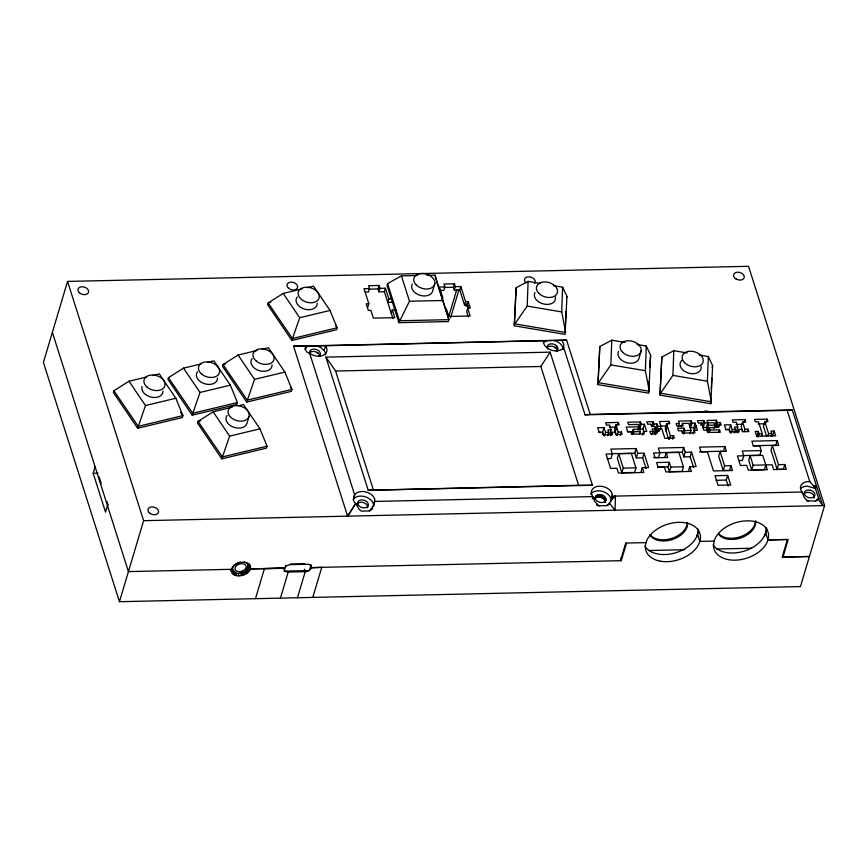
<?xml version="1.0" encoding="UTF-8"?>
<svg xmlns="http://www.w3.org/2000/svg" width="868" height="868" viewBox="0 0 868 868"><rect width="100%" height="100%" fill="white"/><g stroke="black" fill="none" stroke-linecap="round" stroke-linejoin="round"><path stroke-width="1.3" d="M373.479 506.521L373.5 504.536A10.817 7.454 16.6 0 0 364.462 496.561A10.817 7.454 16.6 0 0 353.243 499.447L354.621 494.814L309.637 353.167L306.827 351.985L305.72 350.271L305.872 346.213L566.598 340.137L590.207 414.394L792.289 409.913L822.712 505.61L818.047 498.937L815.573 501.075L806.339 500.727M595.6 496.355L594.905 498.666A5.49 3.787 16.6 0 1 601.209 497.375A5.49 3.787 16.6 0 1 605.17 502.203L605.875 498.948C604.996 494.228 595.47 492.59 595.209 498.275C596.088 502.995 605.625 504.634 605.875 498.948M808.141 501.237L804.365 497.744L802.054 491.993L612.385 496.16L612.005 497.744L615.423 496.095L615.076 510.221L609.466 503.169C613.22 498.916 613.709 491.765 608.153 488.76A10.817 7.454 16.6 0 0 595.274 487.056A10.817 7.454 16.6 0 0 592.247 495.617L594.927 501.769L598.974 505.87L607.199 505.534A10.817 7.454 16.6 0 0 609.097 504.384M540.048 283.402L528.102 281.373L516.135 287.72L514.29 325.793L565.09 334.386L566.934 296.314L562.616 287.221L553.317 285.648M625.047 342.437L611.777 340.191L599.81 346.527L597.965 384.6L648.765 393.204L650.609 355.131L646.291 346.039L636.993 344.466M687.076 352.94L673.807 350.694L661.839 357.03L659.995 395.103L710.794 403.707L712.639 365.634L708.321 356.542L699.033 354.969M514.29 325.793L516.135 287.72M562.616 287.221L561.715 311.916L565.654 332.477L514.865 323.873L527.202 306.068L528.102 281.373M565.48 323.623L565.925 311.514M597.965 384.6L599.81 346.527M646.291 346.039L645.391 370.723L649.329 391.284L598.529 382.69L610.866 364.885L611.777 340.191M648.808 391.859L649.199 381.085M649.698 367.631L650.609 355.131M659.995 395.103L661.839 357.03M708.321 356.542L707.42 381.226L711.369 401.786L660.57 393.193L672.906 375.388L673.807 350.694M710.794 403.707L710.892 401.016M711.337 388.897L711.727 378.133M231.409 569.321C231.192 580.063 250.407 576.265 250.548 567.108C247.922 558.569 233.872 562.16 231.42 569.31L128.431 571.611L52.373 332.336M248.139 572.175L246.989 568.583L249.355 563.972M714.093 541.133L713.496 546.2A28.308 18.586 -17.6 0 0 753.825 555.194A28.308 18.586 -17.6 0 0 757.71 522.417A28.308 18.586 -17.6 0 0 714.093 541.1L699.836 541.415L697.568 534.254A28.308 18.586 -17.6 0 0 698.165 529.187M311.319 567.759L310.939 565.535L308.683 564.298L290.411 564.58L286.603 565.719L284.346 568.529A5.208 3.418 -17.6 0 0 288.209 572.045L305.232 571.665A5.208 3.418 -17.6 0 0 311.265 567.932L321.757 567.336L312.784 597.423M815.573 501.075L818.828 498.959L815.334 488.434L816.376 485.689L813.327 485.57L809.801 481.653L787.135 410.358L585.054 414.839L563.658 347.526L563.82 344.433L562.019 340.527M543.476 340.972L543.39 341.363A10.817 7.454 16.6 0 0 550.963 349.999A10.817 7.454 16.6 0 0 562.996 348.491L563.658 347.526M612.081 497.277L612.385 494.369M816.376 485.689L815.529 488.586L813.327 485.57M67.552 281.416L43.4 362.444L119.458 601.698L800.448 586.584L824.6 505.556L748.541 266.302L67.552 281.416L143.621 520.681L119.458 601.698M146.703 376.983L128.996 381.226L113.925 390.752L113.404 392.488L137.654 428.26L182.313 417.541L182.877 415.62L175.824 398.249L159.343 373.945L153.018 375.464M107.437 505.577L105.505 512.055L93.18 473.299L95.122 466.821M137.654 428.26L145.477 405.53L128.996 381.226M201.235 363.887L183.528 368.14L168.457 377.667L167.936 379.403L192.186 415.164L236.845 404.445L237.409 402.535L230.356 385.164L213.875 360.849L207.55 362.368M192.186 415.164L200.009 392.444L183.528 368.14M221.796 458.846L229.619 436.127L213.148 411.823L198.067 421.349L197.546 423.085L221.796 458.846L266.454 448.127L267.029 446.217L259.966 428.835L243.485 404.531L238.429 405.747M246.718 402.079L254.541 379.349L238.06 355.045L222.989 364.571L222.468 366.307L246.718 402.079L291.377 391.359L291.941 389.439L284.888 372.068L268.407 347.764L262.082 349.283M248.942 416.629A10.817 7.454 16.6 0 1 231.43 417.888A10.817 7.454 16.6 0 1 235.499 405.638A10.817 7.454 16.6 0 1 248.942 416.629L246.881 423.573A10.817 7.454 16.6 0 1 232.874 426.915A10.817 7.454 16.6 0 1 227.188 415.36M291.865 340.451L299.688 317.731L283.207 293.427L268.125 302.954L267.615 304.69L291.865 340.451L336.513 329.731L337.088 327.822L330.024 310.44L313.554 286.136L307.229 287.655M305.178 348.372L305.829 346.191L293.568 346.191L347.601 516.167L355.815 503.494L354.133 502.04L353.428 500.044L354.621 494.814A10.817 7.454 16.6 0 1 365.84 491.939A10.817 7.454 16.6 0 1 374.878 499.903L373.479 505.86L369.367 510.926L361.359 511.144L359.124 509.375L355.815 503.494M304.852 349.468L306.447 346.093M305.937 347.797L307.793 346.006M324.024 350.444L325.652 346.082A10.817 7.454 16.6 0 1 323.818 354.99A10.817 7.454 16.6 0 1 311.015 354.166L309.637 353.167M255.474 598.692L264.447 568.594L284.389 568.356M284.379 569.972L285.756 565.339M379.956 288.35L385.425 288.23L384.383 291.702L378.925 291.822L379.956 288.35L379.045 285.474L368.596 285.713L369.508 288.577L368.466 292.049L365.189 292.125M367.793 307.207L368.824 303.735L364.039 288.697L369.508 288.577M378.925 291.822L378.014 288.946L379.045 285.474M417.53 275.525L401.417 275.883L387.562 283.619L387.041 285.355L398.911 322.679L448.322 321.583L448.886 319.663L434.987 275.134L426.937 275.319M385.425 288.23L388.821 298.918L387.79 302.389L392.618 302.281M309.713 569.408L311.091 564.775M391.284 313.402L392.325 309.93L395.949 309.843M398.911 322.679L409.479 301.239L401.417 275.883M434.846 283.521L432.774 290.465A10.817 7.454 16.6 0 1 419.917 295.272A10.817 7.454 16.6 0 1 412.3 284.064M373.479 506.066L374.857 501.433L592.985 496.594L592.291 498.905M455.342 286.679L460.81 286.548L459.769 290.021L454.311 290.151L455.342 286.679L454.431 283.803L443.982 284.031L444.893 286.907L443.852 290.379L439.479 290.476M442.137 300.035L442.821 297.724L439.425 287.026L444.893 286.907M454.311 290.151L453.389 287.275L454.431 283.803M448.637 316.874L456.742 289.717M450.557 317.883L459.042 289.424M465.584 301.587L468.199 301.532L467.168 305.004L464.554 305.059L465.584 301.587L460.81 286.548M466.615 303.757L465.921 306.068L468.536 306.013M468.199 301.532L470.315 308.194L467.7 308.249L466.669 311.721L468.308 316.874M566.413 298.049L566.934 296.314M547.871 348.914A5.49 3.787 16.6 0 1 547.437 345.909L548.012 345.073A5.49 3.787 16.6 0 1 555.401 344.911L556.496 345.703L555.802 348.025L554.717 347.222M603.759 435.79L602.62 432.21L603.998 427.577L597.672 427.718L599.191 432.503L602.359 432.427L603.119 434.825L612.624 434.618L611.864 432.221L615.021 432.156L615.792 434.542L622.117 434.401L621.358 432.014L618.19 432.08L617.159 435.552M604.486 435.834L605.528 432.362L603.998 427.577M607.654 435.758L608.696 432.286L607.925 429.899L611.094 429.823L609.575 425.038L606.406 425.114L605.647 422.716L618.32 422.434L619.079 424.832L615.911 424.897L614.533 429.53L616.432 435.508M611.094 429.823L609.716 434.456L607.611 434.499M610.822 435.693L611.864 432.221M594.905 498.666L596.305 495.595M615.293 431.928L616.671 427.295M617.625 424.756L618.32 422.434M595.622 497.906L596.62 497.353L597.314 495.031M641.192 350.791L639.119 357.735A10.817 7.454 16.6 0 1 626.262 362.542A10.817 7.454 16.6 0 1 618.645 351.334M596.62 497.353L597.846 497.038L598.529 494.727M596.956 504.395L596.739 505.143L598.974 505.87M597.846 497.038L599.202 496.984L599.886 494.673M637.709 453.335L644.045 453.194L642.667 457.816L636.331 457.957L637.709 453.335L636.19 448.55L610.844 449.114L612.374 453.899L610.985 458.521L607.188 458.608M599.202 496.984L600.602 497.212L601.296 494.89M620.327 435.486L621.358 432.014M605.191 501.259L604.15 499.241L601.958 497.679L602.642 495.368M603.162 498.373L603.857 496.062M604.15 499.241L604.833 496.93M604.833 500.228L605.528 497.917M618.7 453.758L617.322 458.38L621.889 472.734L634.562 472.452L635.94 467.83L631.372 453.476L618.7 453.758L623.267 468.112L621.889 472.734M605.18 502.268L605.864 499.946M631.893 433.967L633.271 429.334L639.607 429.193L640.367 431.591L639.673 433.902M633.336 434.043L634.031 431.732L633.271 429.334M637.806 430.278L638.848 426.806L638.088 424.409L628.584 424.626L627.824 422.228L640.486 421.946L641.246 424.344L639.868 428.966L643.036 428.901L644.414 424.268L641.246 424.344M640.486 421.946L639.108 426.579L639.868 428.966M636.331 457.957L634.812 453.172L636.19 448.55M642.494 434.987L643.535 431.515L646.703 431.45L644.414 424.268M651.781 426.296L653.159 421.664L646.823 421.805L647.582 424.202L650.75 424.126L651.51 426.524L654.678 426.448L655.438 428.846L654.06 433.468L651.955 433.523M653.235 426.372L653.919 424.061L653.159 421.664M640.888 472.311L642.277 467.689L648.602 467.548L644.045 453.194M651.998 434.781L653.04 431.309L652.269 428.911L655.438 428.846M653.919 424.061L657.087 423.985L655.709 428.618L656.468 431.005L658.584 430.962M655.166 434.705L656.197 431.233L659.365 431.168L658.606 428.77L661.774 428.705L664.823 438.275L674.317 438.058L673.557 435.671L670.389 435.736L669.358 439.208M656.468 431.005L657.846 426.383L657.087 423.985M657.575 432.242L658.606 428.77M620.479 560.652L625.72 543.064L645.998 542.652M659.984 429.779L661.015 426.307L659.496 421.522L669 421.316L669.76 423.703L666.591 423.779L665.213 428.401L668.631 439.175M310.592 565.144L311.352 567.563L621.271 560.674L626.522 543.075M665.973 430.799L667.351 426.166M668.306 423.627L669 421.316M685.221 452.282L691.557 452.141L690.168 456.763L683.843 456.904L685.221 452.282L683.702 447.487L658.356 448.051L659.875 452.836L658.497 457.469L653.43 457.577M664.834 457.327L666.212 452.695L678.885 452.412L683.452 466.778L682.064 471.4L669.402 471.682L667.883 466.897L669.261 462.264L656.588 462.546L658.107 467.331L664.443 467.19L665.962 471.975L691.308 471.422L689.778 466.637L696.114 466.496L691.557 452.141M672.526 439.143L673.557 435.671M678.223 426.969L679.264 423.497L678.494 421.099L691.167 420.817L691.926 423.215L690.548 427.848L693.716 427.772L695.094 423.139L691.926 423.215M681.391 426.893L682.422 423.421L688.758 423.28L691.047 430.463L690.006 433.935M669.402 471.682L670.78 467.06L669.261 462.264M682.563 432.839L683.951 428.206L677.615 428.347L678.375 430.745L681.543 430.669L682.302 433.067L694.975 432.785L694.216 430.387L697.373 430.322L695.094 423.139M683.669 434.076L684.711 430.604L683.951 428.206M691.167 420.817L689.789 425.45L690.548 427.848M683.843 456.904L682.313 452.119L683.702 447.487M712.118 367.37L712.639 365.634M693.174 433.859L694.216 430.387M695.854 425.537L694.476 430.17L693.716 427.772M700.736 425.32L701.431 422.998L698.263 423.074L697.503 420.676L703.84 420.535L704.599 422.933L703.221 427.566L706.389 427.49L707.767 422.868M688.4 471.259L689.778 466.637M703.84 420.535L702.462 425.168L703.221 427.566M709.677 429.834L707.149 429.888L708.527 425.255L707.008 420.47L716.501 420.264L717.272 422.651L715.883 427.284L717.999 427.23M707.908 432.275L709.286 427.653L718.791 427.436L718.031 425.049L721.2 424.973L720.44 422.586L717.272 422.651M709.362 432.351L710.046 430.04L709.286 427.653M713.821 428.586L714.863 425.114L714.104 422.727L704.599 422.933M716.501 420.264L715.124 424.886L715.883 427.284M717.337 427.36L718.031 425.049M719.398 426.058L720.44 422.586M718.856 432.145L719.55 429.834L710.046 430.04M730.954 465.715L732.484 470.499L713.474 470.923L707.387 451.783L701.051 451.924L699.532 447.139L724.878 446.575L726.397 451.36L720.06 451.501L718.682 456.134L723.239 470.489L729.576 470.347L730.954 465.715L724.628 465.856L723.239 470.489M696.776 536.684L698.306 531.531M730.455 432.98L729.315 429.389L730.693 424.767L724.368 424.908L725.887 429.693L729.055 429.617L729.814 432.014L739.319 431.797L738.549 429.41L741.717 429.334L742.476 431.732L748.813 431.591L748.053 429.193L744.885 429.269L744.201 431.58M724.878 446.575L723.489 451.208L699.489 451.74M731.181 433.024L732.223 429.551L730.693 424.767M734.35 432.948L735.391 429.476L734.621 427.089L737.789 427.013L736.27 422.228L733.102 422.304L732.342 419.906L745.015 419.624L745.775 422.022L742.607 422.087L741.229 426.72L742.748 431.504M737.789 427.013L736.411 431.646L734.306 431.689M737.518 432.882L738.549 429.41M728.187 486.037L726.288 480.058L727.666 475.425L714.993 475.707L718.042 485.277L730.704 484.995L727.666 475.425M744.321 421.946L745.015 419.624M747.37 431.515L748.053 429.193M777.088 469.295L778.466 464.662L784.802 464.521L783.424 469.154L777.088 469.295L771.001 450.156L772.379 445.523L778.715 445.382L777.196 440.597L751.862 441.161L753.381 445.946L759.717 445.805L761.236 450.59L742.227 451.013L743.757 455.798L742.368 460.431L738.57 460.507M743.757 455.798L737.42 455.939L740.458 465.508L746.795 465.367L748.314 470.152L767.323 469.729L762.755 455.374L750.082 455.657L748.704 460.29L751.753 469.859L764.415 469.577L765.804 464.944M756.939 436.007L758.317 431.374L755.149 431.45L756.668 436.235L775.677 435.812L774.158 431.027L770.99 431.092L771.75 433.49L771.055 435.801M758.046 437.244L759.077 433.772L758.317 431.374M761.561 436.018L762.245 433.696L758.448 421.739L755.279 421.805L754.52 419.418L767.182 419.135L767.941 421.522L764.773 421.598L763.395 426.231L766.444 435.801M751.753 469.859L753.131 465.226L750.082 455.657M766.151 422.607L767.182 419.135M761.236 450.59L759.858 455.223L743.388 455.581M767.887 435.877L768.581 433.555L764.773 421.598M774.158 431.027L772.77 435.66L770.665 435.703M777.196 440.597L775.818 445.23L753.142 445.729M764.491 536.457L766.791 528.742M280.418 598.139L288.209 572.045M297.453 597.77L305.232 571.665L304.473 569.256M347.601 516.167L355.663 503.44M592.453 485.277L578.609 485.255L540.829 366.48L550.138 352.148L325.891 357.128L368.206 490.257L592.453 485.277L550.138 352.148M609.466 503.169L606.634 505.697M611.213 500.163L615.423 496.095M543.563 342.448L546.58 340.69M816.799 500.337L818.828 498.959L818.047 498.937M307.641 346.495L309.019 345.963M283.207 293.427L302.173 288.87M270.751 302.324L268.125 302.954L292.429 338.542L337.088 327.822L335.569 325.598M299.688 317.731L330.024 310.44M238.06 355.045L257.026 350.498M225.615 363.942L222.989 364.571L247.282 400.159L291.941 389.439L290.422 387.215M145.477 405.53L175.824 398.249M200.009 392.444L230.356 385.164M254.541 379.349L284.888 372.068M237.409 402.535L192.75 413.255L168.457 377.667M213.148 411.823L232.103 407.266M200.692 420.709L198.067 421.349L222.371 456.937L267.029 446.217M229.619 436.127L259.966 428.835M585.054 414.839L590.207 414.394M787.135 410.358L792.289 409.913M368.206 490.257L578.609 485.255M368.867 289.152L378.014 288.946M444.253 287.482L453.389 287.275M388.821 298.918L392.444 298.842M409.479 301.239L443.049 300.502M368.824 303.735L366.209 303.8L368.325 310.462L370.94 310.397L373.403 318.133L394.777 317.655L392.325 309.93M293.568 346.191L566.598 340.137M325.891 357.128L335.601 371.037L540.851 366.48M679.264 423.497L676.096 423.562L676.856 425.96L683.192 425.819L682.422 423.421M609.336 427.24L615.672 427.099M660.494 426.101L666.429 425.971M678.385 425.7L682.183 425.624M736.031 424.419L742.368 424.278M758.198 423.931L764.534 423.79M638.848 426.806L626.175 427.089L627.694 431.873L630.862 431.797L631.622 434.195L644.295 433.913L643.535 431.515M657.846 426.383L661.015 426.307M708.527 425.255L714.863 425.114M598.822 432.286L602.62 432.21M627.325 431.656L633.662 431.515M725.518 429.476L729.315 429.389M605.528 432.362L608.696 432.286M634.031 431.732L640.367 431.591M653.04 431.309L649.872 431.374L650.631 433.772L656.967 433.631L656.197 431.233M684.711 430.604L691.047 430.463M732.223 429.551L735.391 429.476M759.077 433.772L762.245 433.696M768.581 433.555L771.75 433.49M612.135 453.682L634.812 453.172M659.647 452.629L682.313 452.119M612.374 453.899L606.038 454.04L610.595 468.394L616.931 468.253L618.45 473.038L643.796 472.474L642.277 467.689M659.875 452.836L653.55 452.977L655.069 457.761L667.731 457.479L666.212 452.695M93.18 473.299L97.932 473.19M657.738 467.125L667.883 466.897M623.267 468.112L635.94 467.83M670.78 467.06L683.452 466.778M753.131 465.226L772.129 464.803L773.659 469.588L786.321 469.306L784.802 464.521M716.154 480.286L726.288 480.058M143.621 520.681L824.6 505.556M767.941 539.929L787.417 539.505L782.176 557.093L809.41 556.496L782.969 557.05L788.209 539.451L767.941 539.907L765.663 532.746M648.461 550.529L684.852 549.715M716.556 549.01L751.601 548.24M290.096 564.091L304.766 563.766M250.342 568.887L284.465 568.128L250.331 568.909L249.192 565.307M231.474 571.231L234.121 571.166M284.031 571.122L309.366 570.558M809.801 481.653L808.748 481.556A10.817 7.454 16.6 0 0 801.544 491.396L802.054 491.993M527.202 306.068L561.715 311.916M610.866 364.885L645.391 370.723M672.906 375.388L707.42 381.226M705.239 410.9L709.254 411.584M316.484 345.789L320.444 347.319L324.274 350.715A10.817 7.454 16.6 0 1 325.63 354.741M554.044 340.516L555.596 340.929A10.817 7.454 16.6 0 1 563.18 349.576M232.223 573.238L231.072 569.636L234.295 571.741L235.445 575.321M600.602 497.212L601.958 497.679M815.334 488.434L807.359 486.189A10.817 7.454 16.6 0 0 800.697 488.5M317.156 352.495L318.252 353.298M180.598 412.289L182.877 415.62L138.218 426.34L113.925 390.752M436.973 282.523L448.886 319.663L399.475 320.759L387.562 283.619M249.789 564.721L250.548 567.108M249.3 564.417L250.44 567.997M248.443 566.891L249.583 570.482M247.716 567.737L248.856 571.328M246.024 569.321L247.163 572.913M245.438 571.252L246.197 573.65M244.288 571.828L245.047 574.215M242.758 571.209L243.897 574.79M241.89 572.771L242.649 575.169M240.252 571.947L241.402 575.538M238.114 573.433L238.874 575.831M235.337 572.055L236.487 575.647M233.253 571.415L234.403 575.007M232.429 570.884L233.579 574.475M231.615 570.352L232.765 573.943M230.91 570.146L231.68 572.544M772.379 445.523L778.466 464.662M742.607 422.087L744.885 429.269M719.55 429.834L720.31 432.221L707.637 432.503L706.877 430.116L703.709 430.181L701.431 422.998M720.06 451.501L724.628 465.856M706.389 427.49L707.149 429.888M690.168 456.763L693.597 467.537M666.591 423.779L670.389 435.736M643.036 428.901L643.796 431.287M642.667 457.816L646.085 468.59M615.911 424.897L618.19 432.08M620.511 558.276L621.271 560.674M467.168 305.004L468.221 308.335M467.7 308.249L470.163 315.985L448.778 316.451L446.326 308.726M459.769 290.021L464.554 305.059M384.383 291.702L392.922 318.556M335.591 371.037L373.359 489.812M310.549 565.35L311.265 567.932M247.716 565.122L248.476 567.509M99.169 477.064L101.22 483.53M106.97 501.617L108.207 505.491M434.987 275.134L436.637 281.286M556.496 345.703A5.49 3.787 16.6 0 1 556.29 351.139M547.317 347.384A5.49 3.787 16.6 0 1 553.426 346.614A5.49 3.787 16.6 0 1 557.278 351.008M318.74 356.412A5.49 3.787 16.6 0 0 318.936 350.976L317.851 350.184A5.49 3.787 16.6 0 0 310.462 350.346L309.887 351.182A5.49 3.787 16.6 0 0 310.321 354.187M590.663 494.38A10.817 7.454 16.6 0 1 606.775 493.393L608.783 495.064A10.817 7.454 16.6 0 1 611.072 500.999M372.741 508.322A10.817 7.454 16.6 0 1 369.367 510.926M357.041 504.612A5.49 3.787 16.6 0 1 363.41 502.583A5.49 3.787 16.6 0 1 367.565 507.791M309.203 353.493A5.49 3.787 16.6 0 1 315.192 351.681A5.49 3.787 16.6 0 1 319.728 356.281M803.963 494.011A5.49 3.787 16.6 0 1 810.734 492.926A5.49 3.787 16.6 0 1 814.054 498.156M525.954 282.87A5.512 3.797 16.6 0 1 525.824 277.608A5.512 3.797 16.6 0 1 533.071 278.151A5.512 3.797 16.6 0 1 534.46 283.51M766.26 527.679A28.308 18.586 -17.6 0 1 744.505 551.017A28.308 18.586 -17.6 0 1 713.095 544.768M697.557 534.276A28.308 18.586 -17.6 0 1 672.841 553.524A28.308 18.586 -17.6 0 1 644.989 546.298M755.594 520.746A19.975 13.128 -17.6 0 1 741.739 537.574A19.975 13.128 -17.6 0 1 718.834 534.579M687.543 522.536A19.975 13.128 -17.6 0 1 672.418 539.505A19.975 13.128 -17.6 0 1 649.904 534.905M755.29 521.885A19.975 13.128 -17.6 0 1 739.71 536.945A19.975 13.128 -17.6 0 1 718.454 533.386M687.239 522.493A19.975 13.128 -17.6 0 1 672.038 538.312A19.975 13.128 -17.6 0 1 650.175 534.677M232.982 569.516A8.322 5.468 -17.6 0 1 232.082 568.345M244.277 562.052A8.322 5.468 -17.6 0 1 246.056 570.862A8.322 5.468 -17.6 0 1 233.091 571.155A8.322 5.468 -17.6 0 1 240.176 562.149M217.521 377.949A10.817 7.454 16.6 0 1 204.588 383.721A10.817 7.454 16.6 0 1 197.578 371.688M317.2 303.236A10.817 7.454 16.6 0 1 304.267 309.008A10.817 7.454 16.6 0 1 297.257 296.975M272.053 364.864A10.817 7.454 16.6 0 1 259.12 370.625A10.817 7.454 16.6 0 1 252.111 358.592M162.989 391.045A10.817 7.454 16.6 0 1 151.423 397.175A10.817 7.454 16.6 0 1 142.092 386.499M701.04 366.231A10.817 7.454 16.6 0 1 688.291 373.034A10.817 7.454 16.6 0 1 681.955 360.274M555.336 296.91A10.817 7.454 16.6 0 1 543.954 304.082A10.817 7.454 16.6 0 1 534.97 292.527M368.249 505.469L367.782 506.359A5.49 3.787 16.6 0 1 360.556 506.966L359.406 506.218A5.49 3.787 16.6 0 1 361.327 499.957A5.49 3.787 16.6 0 1 368.249 505.469M810.365 490.257L808.965 490.04A5.49 3.787 16.6 0 0 805.016 495.313A5.49 3.787 16.6 0 0 814.075 496.767A5.49 3.787 16.6 0 0 810.365 490.257M736.107 279.019L735.012 278.227A5.49 3.787 16.6 0 1 737.203 272.226A5.49 3.787 16.6 0 1 744.256 277.391A5.49 3.787 16.6 0 1 736.107 279.019M149.35 512.901A5.49 3.787 16.6 0 0 158.399 512.695A5.49 3.787 16.6 0 0 151.987 506.879A5.49 3.787 16.6 0 0 149.35 512.901M79.368 292.776A5.49 3.787 16.6 0 0 88.417 292.581A5.49 3.787 16.6 0 0 82.015 286.755A5.49 3.787 16.6 0 0 79.368 292.776M288.415 288.143A5.49 3.787 16.6 0 0 297.464 287.937A5.49 3.787 16.6 0 0 291.062 282.122A5.49 3.787 16.6 0 0 288.415 288.143M660.288 561.173A28.308 18.586 -17.6 0 0 700.443 536.348A28.308 18.586 -17.6 0 0 658.031 528.525A28.308 18.586 -17.6 0 0 660.288 561.173M237.962 571.632A5.826 3.83 -17.6 0 0 246.23 566.522A5.826 3.83 -17.6 0 0 237.496 564.916A5.826 3.83 -17.6 0 0 237.962 571.632M201.81 374.206A10.817 7.454 16.6 0 0 219.333 372.947A10.817 7.454 16.6 0 0 205.89 361.956A10.817 7.454 16.6 0 0 201.81 374.206M301.489 299.493A10.817 7.454 16.6 0 0 319.012 298.234A10.817 7.454 16.6 0 0 305.558 287.243A10.817 7.454 16.6 0 0 301.489 299.493M256.342 361.121A10.817 7.454 16.6 0 0 273.865 359.862A10.817 7.454 16.6 0 0 260.422 348.871A10.817 7.454 16.6 0 0 256.342 361.121M147.278 387.302A10.817 7.454 16.6 0 0 164.801 386.043A10.817 7.454 16.6 0 0 151.357 375.052A10.817 7.454 16.6 0 0 147.278 387.302M416.173 284.899A10.817 7.454 16.6 0 0 434.239 285.366A10.817 7.454 16.6 0 0 422.499 273.474A10.817 7.454 16.6 0 0 416.173 284.899M684.548 362.672A10.817 7.454 16.6 0 0 702.624 363.139A10.817 7.454 16.6 0 0 690.874 351.236A10.817 7.454 16.6 0 0 684.548 362.672M622.519 352.169A10.817 7.454 16.6 0 0 640.584 352.636A10.817 7.454 16.6 0 0 628.844 340.733A10.817 7.454 16.6 0 0 622.519 352.169M538.844 293.351A10.817 7.454 16.6 0 0 556.909 293.818A10.817 7.454 16.6 0 0 545.169 281.926A10.817 7.454 16.6 0 0 538.844 293.351"/></g></svg>
